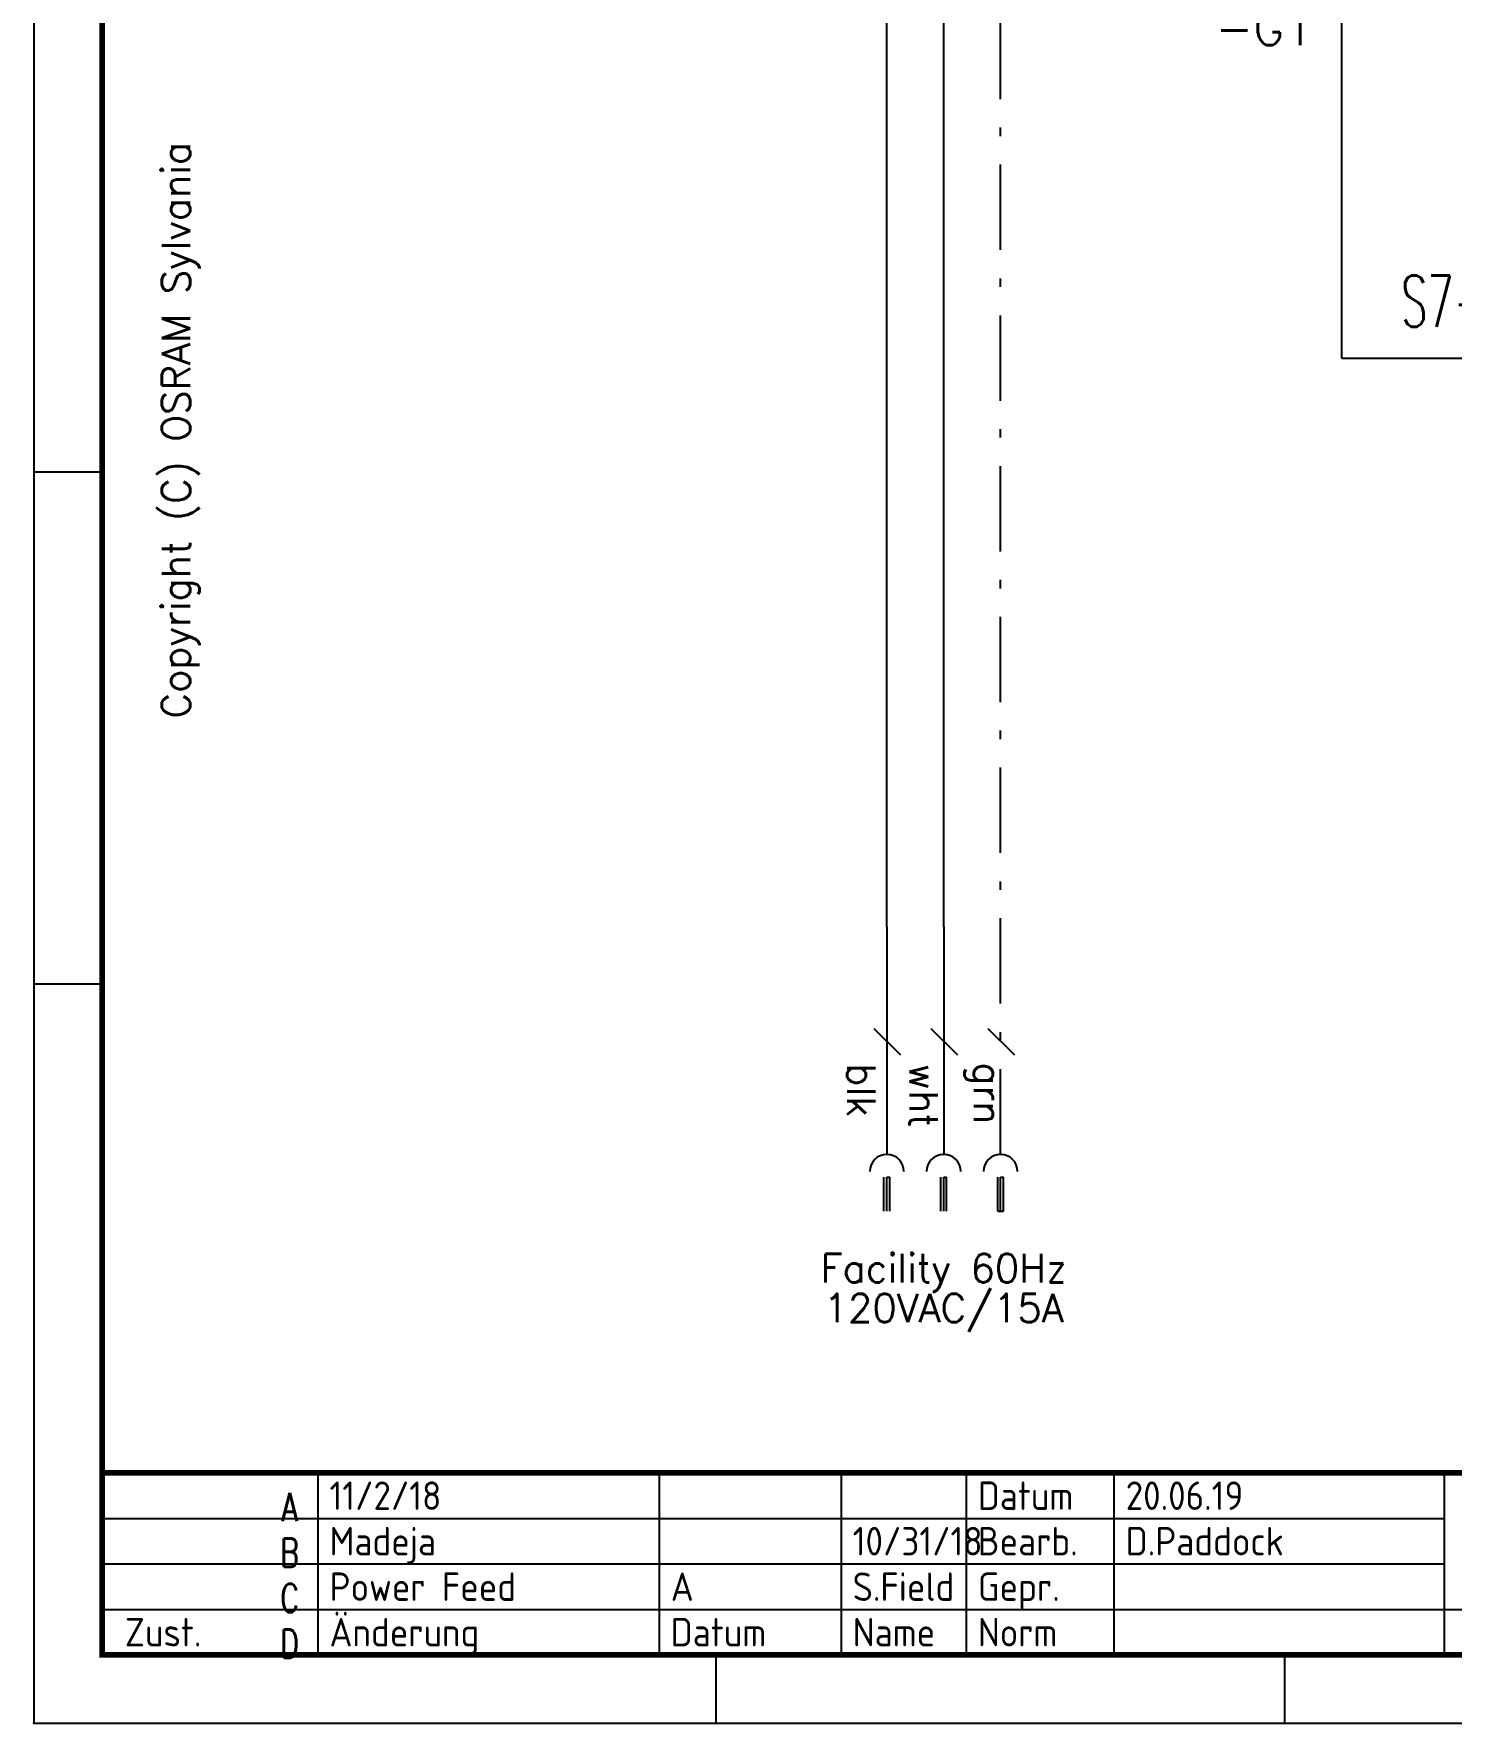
# Model space of a CAD drawing. Extents: x 0 to 420, y 0 to 297.
# Drawn here: x 0 to 124.6, y 0 to 148.5 of the extents above; entities that cross this region are included whole.
import ezdxf
from ezdxf.enums import TextEntityAlignment as Align

# ---------------------------------------------------------------- set-up
doc = ezdxf.new("R2010")
doc.units = 0
doc.header["$LTSCALE"] = 25
doc.linetypes.add('CENTER', pattern=[0.53, 0.3, -0.1, 0.03, -0.1])
doc.layers.get('0').update_dxf_attribs({"linetype": 'CONTINUOUS'})
for name, color, linetype in [('ECS_LEV_LINE', 7, 'CONTINUOUS'), ('ECS_LEV_LINE_PE', 3, 'CENTER'), ('ECS_LEV_PG_FRAME', 7, 'CONTINUOUS'), ('ECS_LEV_PH_DATA', 7, 'CONTINUOUS'), ('ECS_LEV_PH_EED', 7, 'CONTINUOUS'), ('ECS_LEV_PH_LOGO', 7, 'CONTINUOUS'), ('ECS_LEV_SYM', 7, 'CONTINUOUS'), ('ECS_LEV_SYM_CPOINT', 7, 'CONTINUOUS'), ('ECS_LEV_SYM_DEVID', 7, 'CONTINUOUS'), ('ECS_LEV_SYM_GEO_SCM', 7, 'CONTINUOUS'), ('ECS_LEV_SYM_TEXT', 7, 'CONTINUOUS'), ('ECS_LXV_LINE', 7, 'CONTINUOUS'), ('ECS_LXV_TEXT', 7, 'CONTINUOUS')]:
    doc.layers.add(name, color=color, linetype=linetype)
doc.styles.add('ISOCP', font='ISOCP.SHX', dxfattribs={"oblique": 0.017453, "height": 1})
doc.styles.add('ROMANS', font='ROMANS.SHX', dxfattribs={"oblique": 0.017453})
doc.styles.get("Standard").update_dxf_attribs({"font": 'romans.shx'})

# ---------------------------------------------------------------- blocks, each defined once
blk = doc.blocks.new('__TEXT_')
blk = doc.blocks.new('__PHTEXT_')
blk = doc.blocks.new('sylvania')
at = {"layer": 'ECS_LXV_TEXT', "color": 7, "linetype": 'Continuous'}
ref = blk.add_blockref('__TEXT_', (0, 0), dxfattribs=at)
ref.add_attrib('ECS_T_TEXT_0.0', 'Copyright (C) OSRAM Sylvania', dxfattribs={"color": 7, "linetype": 'Continuous', "height": 2.5, "rotation": 89.9985, "style": 'ROMANS'}).set_placement((-127.5, 139), align=Align.MIDDLE_RIGHT)
ref = blk.add_blockref('__TEXT_', (0, 0), dxfattribs=at)
ref.add_attrib('ECS_T_TEXT_0.0', 'A', dxfattribs={"color": 7, "linetype": 'Continuous', "height": 2.5, "style": 'ROMANS', "width": 0.725}).set_placement((-117.5, 19), align=Align.MIDDLE_CENTER)
ref = blk.add_blockref('__TEXT_', (0, 0), dxfattribs=at)
ref.add_attrib('ECS_T_TEXT_0.0', 'B', dxfattribs={"color": 7, "linetype": 'Continuous', "height": 2.5, "style": 'ROMANS', "width": 0.725}).set_placement((-117.5, 15), align=Align.MIDDLE_CENTER)
ref = blk.add_blockref('__TEXT_', (0, 0), dxfattribs=at)
ref.add_attrib('ECS_T_TEXT_0.0', 'C', dxfattribs={"color": 7, "linetype": 'Continuous', "height": 2.5, "style": 'ROMANS', "width": 0.725}).set_placement((-117.5, 11), align=Align.MIDDLE_CENTER)
ref = blk.add_blockref('__TEXT_', (0, 0), dxfattribs=at)
ref.add_attrib('ECS_T_TEXT_0.0', 'D', dxfattribs={"color": 7, "linetype": 'Continuous', "height": 2.5, "style": 'ROMANS', "width": 0.725}).set_placement((-117.5, 7), align=Align.MIDDLE_CENTER)
blk = doc.blocks.new('SSYLVANIA_0_S7_300P')
at = {"color": 0, "linetype": 'Continuous'}
for centre in [(0, -1), (5, -1), (10, -1)]:
    blk.add_circle(centre, 1, dxfattribs=at)
at = {"layer": 'ECS_LXV_LINE', "color": 0, "linetype": 'Continuous'}
for p, q in [((-10, -35), (-10, -1)), ((-10, -1), (-1, -1)), ((1, -1), (4, -1)), ((6, -1), (9, -1)), ((11, -1), (80, -1)), ((80, -35), (80, -1)), ((-10, -35), (80, -35))]:
    blk.add_line(p, q, dxfattribs=at)
at = {"layer": 'ECS_LEV_SYM_CPOINT', "color": 7, "linetype": 'Continuous', "style": 'ROMANS'}
for tag, p in [('ECS_T_CPOINT_001', (0.6847, -3.9748)), ('ECS_T_CPOINT_002', (5.781, -3.9402)), ('ECS_T_CPOINT_003', (11.1069, -3.9601))]:
    blk.add_attdef(tag, text='', height=2.5, dxfattribs=at).set_placement(p, align=Align.MIDDLE_LEFT)
at = {"layer": 'ECS_LEV_SYM_DEVID', "linetype": 'Continuous', "style": 'ROMANS'}
for tag, p in [('ECS_T_DEVID_3', (-12.5, 0.9)), ('ECS_T_DEVID_2', (-12.5, -3.3)), ('ECS_T_DEVID_1', (-12.5, -7.5))]:
    blk.add_attdef(tag, text='', height=3, dxfattribs=at).set_placement(p, align=Align.RIGHT)
at = {"layer": 'ECS_LEV_SYM_TEXT', "color": 7, "linetype": 'Continuous', "style": 'ROMANS'}
for tag, p in [('ECS_T_TEXT_3.0', (60, -10)), ('ECS_T_TEXT_4.0', (60.3931, -14.5979)), ('ECS_T_TEXT_5.0', (75.1742, -14.2863))]:
    blk.add_attdef(tag, text='', height=2.5, dxfattribs=at).set_placement(p, align=Align.MIDDLE_RIGHT)
at = {"layer": 'ECS_LEV_SYM_TEXT', "color": 7, "linetype": 'Continuous', "style": 'ROMANS', "width": 0.6}
for tag, p in [('ECS_T_TEXT_2.0', (2.5, -30)), ('ECS_T_TEXT_1.0', (35, -30))]:
    blk.add_attdef(tag, text='', height=4.5, dxfattribs=at).set_placement(p, align=Align.MIDDLE_CENTER)

msp = doc.modelspace()

# ---------------------------------------------------------------- linework, layer by layer
at = {"color": 0, "linetype": 'Continuous', "ltscale": 0.5}
for p, q in [((76.24, 58.72), (73.9, 61.05)), ((81.24, 58.72), (78.9, 61.05)), ((86.24, 58.72), (83.9, 61.05))]:
    msp.add_line(p, q, dxfattribs=at)
at = {"layer": 'ECS_LEV_LINE'}
for p, q in [((75, 70), (75, 265)), ((80, 70), (80, 260))]:
    msp.add_line(p, q, dxfattribs=at)
at = {"layer": 'ECS_LEV_LINE_PE'}
msp.add_line((85, 50), (85, 255), dxfattribs=at)
at = {"layer": 'ECS_LEV_PG_FRAME', "color": 7, "linetype": 'Continuous'}
for p, q in [((0, 297), (0, 0)), ((0, 0), (420, 0))]:
    msp.add_line(p, q, dxfattribs=at)
at = {"layer": 'ECS_LEV_PH_DATA', "color": 7, "linetype": 'Continuous'}
for p, q in [((0, 297), (0, 0)), ((0, 297), (0, 0)), ((0, 0), (420, 0)), ((0, 0), (420, 0))]:
    msp.add_line(p, q, dxfattribs=at)
at = {"layer": 'ECS_LEV_PH_DATA', "color": 7}
for p, q in [((0, 110), (6, 110)), ((0, 65), (6, 65)), ((25, 6), (25, 22)), ((55, 6), (55, 22)), ((71, 6), (71, 22)), ((82, 6), (82, 22)), ((95, 6), (95, 22)), ((124, 22), (124, 6)), ((6, 18), (124, 18)), ((6, 14), (124, 14)), ((6, 10), (244, 10)), ((60, 0), (60, 6)), ((110, 0), (110, 6))]:
    msp.add_line(p, q, dxfattribs=at)
at = {"layer": 'ECS_LEV_PH_DATA', "color": 7, "const_width": 0.5}
msp.add_lwpolyline([(414, 291), (6, 291), (6, 6), (414, 6)], close=True, dxfattribs=at)
msp.add_lwpolyline([(6, 22), (414, 22)], dxfattribs=at)
at = {"layer": 'ECS_LEV_PH_DATA'}
for p in [(0, 0), (0.02, 0.02), (0.02, 0.02), (0.02, 0.02), (0.02, 0.02), (0.02, 0.02), (0.02, 0.02), (0.02, 0.02), (0.02, 0.02), (0.02, 0.02), (0.02, 0.02)]:
    msp.add_point(p, dxfattribs=at)
at = {"layer": 'ECS_LEV_PH_EED'}
msp.add_point((0, 0), dxfattribs=at)
at = {"layer": 'ECS_LEV_SYM_GEO_SCM', "color": 0, "linetype": 'Continuous'}
for p, q in [((75, 70), (75, 50)), ((80, 70), (80, 50)), ((74.75, 45), (74.75, 48)), ((75, 48), (75.25, 48)), ((75, 45), (75, 48)), ((75.25, 45), (75.25, 48)), ((79.75, 45), (79.75, 48)), ((80, 48), (80.25, 48)), ((80, 45), (80, 48)), ((80.25, 45), (80.25, 48)), ((84.75, 45), (84.75, 48)), ((85, 48), (85.25, 48)), ((85, 45), (85, 48)), ((85.25, 45), (85.25, 48)), ((84.75, 45), (85.25, 45))]:
    msp.add_line(p, q, dxfattribs=at)
for centre in [(75, 48.5), (80, 48.5), (85, 48.5)]:
    msp.add_arc(centre, 1.5, 0, 180, dxfattribs=at)

# ---------------------------------------------------------------- block references
at = {"layer": 'ECS_LEV_PH_DATA', "linetype": 'Continuous'}
ref = msp.add_blockref('__PHTEXT_', (0, 0), dxfattribs=at)
ref.add_attrib('?PGDESCR06_0.0', '11/2/18', dxfattribs={"height": 2.5, "style": 'ISOCP'}).set_placement((26, 20), align=Align.MIDDLE_LEFT)
ref = msp.add_blockref('__TEXT_', (0, 0), dxfattribs=at)
ref.add_attrib('ECS_T_TEXT_0.0', 'Datum', dxfattribs={"linetype": 'Continuous', "height": 2.5, "style": 'ISOCP'}).set_placement((83, 20), align=Align.MIDDLE_LEFT)
ref = msp.add_blockref('__PHTEXT_', (0, 0), dxfattribs=at)
ref.add_attrib('?PGDESCR02_0.0', '20.06.19', dxfattribs={"height": 2.5, "style": 'ISOCP'}).set_placement((96, 20), align=Align.MIDDLE_LEFT)
ref = msp.add_blockref('__PHTEXT_', (0, 0), dxfattribs=at)
ref.add_attrib('?PGDESCR07_0.0', 'Madeja', dxfattribs={"height": 2.5, "style": 'ISOCP'}).set_placement((26, 16), align=Align.MIDDLE_LEFT)
ref = msp.add_blockref('__PHTEXT_', (0, 0), dxfattribs=at)
ref.add_attrib('?PGDESCR15_0.0', '10/31/18', dxfattribs={"height": 2.5, "style": 'ISOCP'}).set_placement((72, 16), align=Align.MIDDLE_LEFT)
ref = msp.add_blockref('__TEXT_', (0, 0), dxfattribs=at)
ref.add_attrib('ECS_T_TEXT_0.0', 'Bearb.', dxfattribs={"linetype": 'Continuous', "height": 2.5, "style": 'ISOCP'}).set_placement((83, 16), align=Align.MIDDLE_LEFT)
ref = msp.add_blockref('__PHTEXT_', (0, 0), dxfattribs=at)
ref.add_attrib('?PGDESCR04_0.0', 'D.Paddock', dxfattribs={"height": 2.5, "style": 'ISOCP'}).set_placement((96, 16), align=Align.MIDDLE_LEFT)
ref = msp.add_blockref('__PHTEXT_', (0, 0), dxfattribs=at)
ref.add_attrib('?PGDESCR08_0.0', 'Power Feed', dxfattribs={"height": 2.5, "style": 'ISOCP'}).set_placement((26, 12), align=Align.MIDDLE_LEFT)
ref = msp.add_blockref('__PHTEXT_', (0, 0), dxfattribs=at)
ref.add_attrib('?PGDESCR12_0.0', 'A', dxfattribs={"height": 2.5, "style": 'ISOCP'}).set_placement((56, 12), align=Align.MIDDLE_LEFT)
ref = msp.add_blockref('__PHTEXT_', (0, 0), dxfattribs=at)
ref.add_attrib('?PGDESCR16_0.0', 'S.Field', dxfattribs={"height": 2.5, "style": 'ISOCP'}).set_placement((72, 12), align=Align.MIDDLE_LEFT)
ref = msp.add_blockref('__TEXT_', (0, 0), dxfattribs=at)
ref.add_attrib('ECS_T_TEXT_0.0', 'Gepr.', dxfattribs={"linetype": 'Continuous', "height": 2.5, "style": 'ISOCP'}).set_placement((83, 12), align=Align.MIDDLE_LEFT)
ref = msp.add_blockref('__TEXT_', (0, 0), dxfattribs=at)
ref.add_attrib('ECS_T_TEXT_0.0', 'Zust.', dxfattribs={"linetype": 'Continuous', "height": 2.5, "style": 'ISOCP'}).set_placement((8, 8), align=Align.MIDDLE_LEFT)
ref = msp.add_blockref('__TEXT_', (0, 0), dxfattribs=at)
ref.add_attrib('ECS_T_TEXT_0.0', 'Änderung', dxfattribs={"linetype": 'Continuous', "height": 2.5, "style": 'ISOCP'}).set_placement((26, 8), align=Align.MIDDLE_LEFT)
ref = msp.add_blockref('__TEXT_', (0, 0), dxfattribs=at)
ref.add_attrib('ECS_T_TEXT_0.0', 'Datum', dxfattribs={"linetype": 'Continuous', "height": 2.5, "style": 'ISOCP'}).set_placement((56, 8), align=Align.MIDDLE_LEFT)
ref = msp.add_blockref('__TEXT_', (0, 0), dxfattribs=at)
ref.add_attrib('ECS_T_TEXT_0.0', 'Name', dxfattribs={"linetype": 'Continuous', "height": 2.5, "style": 'ISOCP'}).set_placement((72, 8), align=Align.MIDDLE_LEFT)
ref = msp.add_blockref('__TEXT_', (0, 0), dxfattribs=at)
ref.add_attrib('ECS_T_TEXT_0.0', 'Norm', dxfattribs={"linetype": 'Continuous', "height": 2.5, "style": 'ISOCP'}).set_placement((83, 8), align=Align.MIDDLE_LEFT)
at = {"layer": 'ECS_LEV_PH_LOGO'}
msp.add_blockref('sylvania', (140, 0), dxfattribs=at)
at = {"layer": 'ECS_LEV_SYM'}
ref = msp.add_blockref('SSYLVANIA_0_S7_300P', (125, 155), dxfattribs=at)
ref.add_attrib('ECS_T_TEXT_4.0', 'voltage selector switch:', dxfattribs={"layer": 'ECS_LEV_SYM_TEXT', "color": 7, "linetype": 'Continuous', "height": 2.5, "style": 'ROMANS'}).set_placement((185.39, 140.4), align=Align.MIDDLE_RIGHT)
ref.add_attrib('ECS_T_TEXT_3.0', 'overview:', dxfattribs={"layer": 'ECS_LEV_SYM_TEXT', "color": 7, "linetype": 'Continuous', "height": 2.5, "style": 'ROMANS'}).set_placement((185, 145), align=Align.MIDDLE_RIGHT)
ref.add_attrib('ECS_T_TEXT_1.0', 'power supply', dxfattribs={"layer": 'ECS_LEV_SYM_TEXT', "color": 7, "linetype": 'Continuous', "height": 4.5, "style": 'ROMANS', "width": 0.6}).set_placement((160, 125), align=Align.MIDDLE_CENTER)
ref.add_attrib('ECS_T_CPOINT_003', 'PE', dxfattribs={"layer": 'ECS_LEV_SYM_CPOINT', "color": 7, "linetype": 'Continuous', "height": 2.6}).set_placement((136.11, 151.04), align=Align.MIDDLE_LEFT)
ref.add_attrib('ECS_T_CPOINT_002', 'N', dxfattribs={"layer": 'ECS_LEV_SYM_CPOINT', "color": 7, "linetype": 'Continuous', "height": 2.6}).set_placement((130.78, 151.06), align=Align.MIDDLE_LEFT)
ref.add_attrib('ECS_T_DEVID_1', '-G1', dxfattribs={"layer": 'ECS_LEV_SYM_DEVID', "linetype": 'Continuous', "height": 3}).set_placement((112.5, 147.5), align=Align.RIGHT)
ref.add_attrib('ECS_T_CPOINT_001', 'L1', dxfattribs={"layer": 'ECS_LEV_SYM_CPOINT', "color": 7, "linetype": 'Continuous', "height": 2.6}).set_placement((125.68, 151.03), align=Align.MIDDLE_LEFT)
ref.add_attrib('ECS_T_TEXT_2.0', 'S7-300', dxfattribs={"layer": 'ECS_LEV_SYM_TEXT', "color": 7, "linetype": 'Continuous', "height": 4.5, "style": 'ROMANS', "width": 0.6}).set_placement((127.5, 125), align=Align.MIDDLE_CENTER)
ref.add_attrib('ECS_T_TEXT_5.0', ' 120V?', dxfattribs={"layer": 'ECS_LEV_SYM_TEXT', "color": 7, "linetype": 'Continuous', "height": 2.5, "style": 'ROMANS'}).set_placement((200.17, 140.71), align=Align.MIDDLE_RIGHT)
at = {"layer": 'ECS_LXV_TEXT', "color": 7, "linetype": 'Continuous'}
ref = msp.add_blockref('__TEXT_', (0, 0), dxfattribs=at)
ref.add_attrib('ECS_T_TEXT_0.0', 'blk', (71.5, 58), dxfattribs={"color": 7, "linetype": 'Continuous', "height": 2.5, "rotation": 270})
ref = msp.add_blockref('__TEXT_', (0, 0), dxfattribs=at)
ref.add_attrib('ECS_T_TEXT_0.0', 'wht', (76.98, 58), dxfattribs={"color": 7, "linetype": 'Continuous', "height": 2.5, "rotation": 270})
ref = msp.add_blockref('__TEXT_', (0, 0), dxfattribs=at)
ref.add_attrib('ECS_T_TEXT_0.0', 'grn', (82.65, 58.09), dxfattribs={"color": 7, "linetype": 'Continuous', "height": 2.5, "rotation": 270})
ref = msp.add_blockref('__TEXT_', (0, 0), dxfattribs=at)
ref.add_attrib('ECS_T_TEXT_0.1', 'Facility 60Hz', dxfattribs={"color": 7, "linetype": 'Continuous', "height": 2.5}).set_placement((80, 40), align=Align.MIDDLE_CENTER)
ref.add_attrib('ECS_T_TEXT_0.2', '120VAC/15A', dxfattribs={"color": 7, "linetype": 'Continuous', "height": 2.5}).set_placement((80, 36.5), align=Align.MIDDLE_CENTER)

doc.saveas('drawing.dxf')
